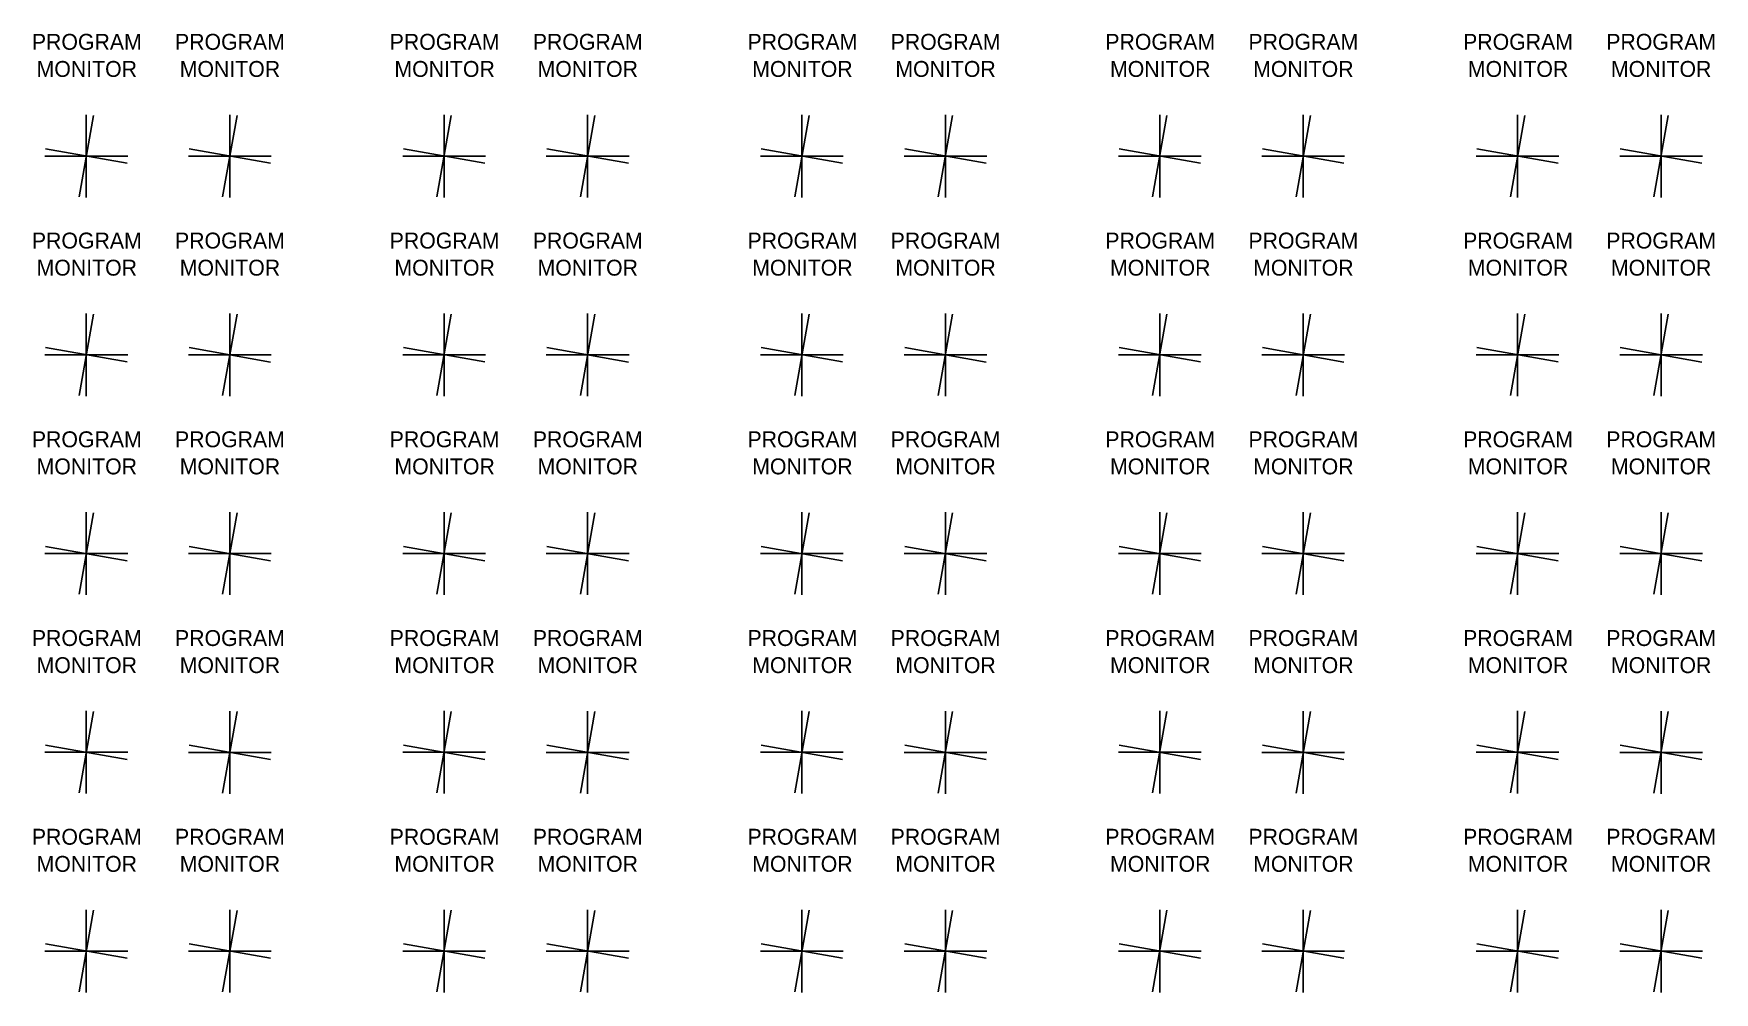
# Model space of a CAD drawing. Extents: x 8 to 220, y 10 to 130.
import ezdxf
from ezdxf.enums import TextEntityAlignment as Align

# ---------------------------------------------------------------- set-up
doc = ezdxf.new("R2010")
doc.units = 0
doc.layers.add('12703383_115-1TXT', color=7, linetype='CONTINUOUS')

msp = doc.modelspace()

# ---------------------------------------------------------------- linework, layer by layer
at = {"layer": '12703383_115-1TXT', "color": 0}
for points in [[(15.9, 120.12), (14.1, 109.88)], [(15, 120.2), (15, 109.8)], [(33.95, 120.11), (32.14, 109.87)], [(33.05, 120.19), (33.05, 109.79)], [(60.9, 120.12), (59.1, 109.88)], [(60, 120.2), (60, 109.8)], [(78.95, 120.11), (77.14, 109.87)], [(78.05, 120.19), (78.05, 109.79)], [(105.9, 120.12), (104.1, 109.88)], [(105, 120.2), (105, 109.8)], [(123.95, 120.11), (122.14, 109.87)], [(123.05, 120.19), (123.05, 109.79)], [(150.9, 120.12), (149.1, 109.88)], [(150, 120.2), (150, 109.8)], [(168.95, 120.11), (167.14, 109.87)], [(168.05, 120.19), (168.05, 109.79)], [(195.9, 120.12), (194.1, 109.88)], [(195, 120.2), (195, 109.8)], [(213.95, 120.11), (212.14, 109.87)], [(213.05, 120.19), (213.05, 109.79)], [(9.8, 115), (20.2, 115)], [(9.88, 115.9), (20.12, 114.1)], [(27.85, 114.99), (38.25, 114.99)], [(27.92, 115.9), (38.17, 114.09)], [(54.8, 115), (65.2, 115)], [(54.88, 115.9), (65.12, 114.1)], [(72.85, 114.99), (83.25, 114.99)], [(72.92, 115.9), (83.17, 114.09)], [(99.8, 115), (110.2, 115)], [(99.88, 115.9), (110.12, 114.1)], [(117.85, 114.99), (128.25, 114.99)], [(117.92, 115.9), (128.17, 114.09)], [(144.8, 115), (155.2, 115)], [(144.88, 115.9), (155.12, 114.1)], [(162.85, 114.99), (173.25, 114.99)], [(162.92, 115.9), (173.17, 114.09)], [(189.8, 115), (200.2, 115)], [(189.88, 115.9), (200.12, 114.1)], [(207.85, 114.99), (218.25, 114.99)], [(207.92, 115.9), (218.17, 114.09)], [(15, 95.2), (15, 84.8)], [(33.05, 95.19), (33.05, 84.79)], [(60, 95.2), (60, 84.8)], [(78.05, 95.19), (78.05, 84.79)], [(105, 95.2), (105, 84.8)], [(123.05, 95.19), (123.05, 84.79)], [(150, 95.2), (150, 84.8)], [(168.05, 95.19), (168.05, 84.79)], [(195, 95.2), (195, 84.8)], [(213.05, 95.19), (213.05, 84.79)], [(15.9, 95.12), (14.1, 84.88)], [(33.95, 95.11), (32.14, 84.87)], [(60.9, 95.12), (59.1, 84.88)], [(78.95, 95.11), (77.14, 84.87)], [(105.9, 95.12), (104.1, 84.88)], [(123.95, 95.11), (122.14, 84.87)], [(150.9, 95.12), (149.1, 84.88)], [(168.95, 95.11), (167.14, 84.87)], [(195.9, 95.12), (194.1, 84.88)], [(213.95, 95.11), (212.14, 84.87)], [(9.88, 90.9), (20.12, 89.1)], [(27.92, 90.9), (38.17, 89.09)], [(54.88, 90.9), (65.12, 89.1)], [(72.92, 90.9), (83.17, 89.09)], [(99.88, 90.9), (110.12, 89.1)], [(117.92, 90.9), (128.17, 89.09)], [(144.88, 90.9), (155.12, 89.1)], [(162.92, 90.9), (173.17, 89.09)], [(189.88, 90.9), (200.12, 89.1)], [(207.92, 90.9), (218.17, 89.09)], [(9.8, 90), (20.2, 90)], [(27.85, 89.99), (38.25, 89.99)], [(54.8, 90), (65.2, 90)], [(72.85, 89.99), (83.25, 89.99)], [(99.8, 90), (110.2, 90)], [(117.85, 89.99), (128.25, 89.99)], [(144.8, 90), (155.2, 90)], [(162.85, 89.99), (173.25, 89.99)], [(189.8, 90), (200.2, 90)], [(207.85, 89.99), (218.25, 89.99)], [(15.9, 70.12), (14.1, 59.88)], [(15, 70.2), (15, 59.8)], [(33.95, 70.11), (32.14, 59.87)], [(33.05, 70.19), (33.05, 59.79)], [(60.9, 70.12), (59.1, 59.88)], [(60, 70.2), (60, 59.8)], [(78.95, 70.11), (77.14, 59.87)], [(78.05, 70.19), (78.05, 59.79)], [(105.9, 70.12), (104.1, 59.88)], [(105, 70.2), (105, 59.8)], [(123.95, 70.11), (122.14, 59.87)], [(123.05, 70.19), (123.05, 59.79)], [(150.9, 70.12), (149.1, 59.88)], [(150, 70.2), (150, 59.8)], [(168.95, 70.11), (167.14, 59.87)], [(168.05, 70.19), (168.05, 59.79)], [(195.9, 70.12), (194.1, 59.88)], [(195, 70.2), (195, 59.8)], [(213.95, 70.11), (212.14, 59.87)], [(213.05, 70.19), (213.05, 59.79)], [(9.88, 65.9), (20.12, 64.1)], [(27.92, 65.9), (38.17, 64.09)], [(54.88, 65.9), (65.12, 64.1)], [(72.92, 65.9), (83.17, 64.09)], [(99.88, 65.9), (110.12, 64.1)], [(117.92, 65.9), (128.17, 64.09)], [(144.88, 65.9), (155.12, 64.1)], [(162.92, 65.9), (173.17, 64.09)], [(189.88, 65.9), (200.12, 64.1)], [(207.92, 65.9), (218.17, 64.09)], [(9.8, 65), (20.2, 65)], [(27.85, 64.99), (38.25, 64.99)], [(54.8, 65), (65.2, 65)], [(72.85, 64.99), (83.25, 64.99)], [(99.8, 65), (110.2, 65)], [(117.85, 64.99), (128.25, 64.99)], [(144.8, 65), (155.2, 65)], [(162.85, 64.99), (173.25, 64.99)], [(189.8, 65), (200.2, 65)], [(207.85, 64.99), (218.25, 64.99)], [(15.9, 45.12), (14.1, 34.88)], [(15, 45.2), (15, 34.8)], [(33.95, 45.11), (32.14, 34.87)], [(33.05, 45.19), (33.05, 34.79)], [(60.9, 45.12), (59.1, 34.88)], [(60, 45.2), (60, 34.8)], [(78.95, 45.11), (77.14, 34.87)], [(78.05, 45.19), (78.05, 34.79)], [(105.9, 45.12), (104.1, 34.88)], [(105, 45.2), (105, 34.8)], [(123.95, 45.11), (122.14, 34.87)], [(123.05, 45.19), (123.05, 34.79)], [(150.9, 45.12), (149.1, 34.88)], [(150, 45.2), (150, 34.8)], [(168.95, 45.11), (167.14, 34.87)], [(168.05, 45.19), (168.05, 34.79)], [(195.9, 45.12), (194.1, 34.88)], [(195, 45.2), (195, 34.8)], [(213.95, 45.11), (212.14, 34.87)], [(213.05, 45.19), (213.05, 34.79)], [(9.88, 40.9), (20.12, 39.1)], [(27.92, 40.9), (38.17, 39.09)], [(54.88, 40.9), (65.12, 39.1)], [(72.92, 40.9), (83.17, 39.09)], [(99.88, 40.9), (110.12, 39.1)], [(117.92, 40.9), (128.17, 39.09)], [(144.88, 40.9), (155.12, 39.1)], [(162.92, 40.9), (173.17, 39.09)], [(189.88, 40.9), (200.12, 39.1)], [(207.92, 40.9), (218.17, 39.09)], [(9.8, 40), (20.2, 40)], [(27.85, 39.99), (38.25, 39.99)], [(54.8, 40), (65.2, 40)], [(72.85, 39.99), (83.25, 39.99)], [(99.8, 40), (110.2, 40)], [(117.85, 39.99), (128.25, 39.99)], [(144.8, 40), (155.2, 40)], [(162.85, 39.99), (173.25, 39.99)], [(189.8, 40), (200.2, 40)], [(207.85, 39.99), (218.25, 39.99)], [(15.9, 20.12), (14.1, 9.88)], [(15, 20.2), (15, 9.8)], [(33.95, 20.11), (32.14, 9.87)], [(33.05, 20.19), (33.05, 9.79)], [(60.9, 20.12), (59.1, 9.88)], [(60, 20.2), (60, 9.8)], [(78.95, 20.11), (77.14, 9.87)], [(78.05, 20.19), (78.05, 9.79)], [(105.9, 20.12), (104.1, 9.88)], [(105, 20.2), (105, 9.8)], [(123.95, 20.11), (122.14, 9.87)], [(123.05, 20.19), (123.05, 9.79)], [(150.9, 20.12), (149.1, 9.88)], [(150, 20.2), (150, 9.8)], [(168.95, 20.11), (167.14, 9.87)], [(168.05, 20.19), (168.05, 9.79)], [(195.9, 20.12), (194.1, 9.88)], [(195, 20.2), (195, 9.8)], [(213.95, 20.11), (212.14, 9.87)], [(213.05, 20.19), (213.05, 9.79)], [(9.8, 15), (20.2, 15)], [(9.88, 15.9), (20.12, 14.1)], [(27.85, 14.99), (38.25, 14.99)], [(27.92, 15.9), (38.17, 14.09)], [(54.8, 15), (65.2, 15)], [(54.88, 15.9), (65.12, 14.1)], [(72.85, 14.99), (83.25, 14.99)], [(72.92, 15.9), (83.17, 14.09)], [(99.8, 15), (110.2, 15)], [(99.88, 15.9), (110.12, 14.1)], [(117.85, 14.99), (128.25, 14.99)], [(117.92, 15.9), (128.17, 14.09)], [(144.8, 15), (155.2, 15)], [(144.88, 15.9), (155.12, 14.1)], [(162.85, 14.99), (173.25, 14.99)], [(162.92, 15.9), (173.17, 14.09)], [(189.8, 15), (200.2, 15)], [(189.88, 15.9), (200.12, 14.1)], [(207.85, 14.99), (218.25, 14.99)], [(207.92, 15.9), (218.17, 14.09)]]:
    msp.add_lwpolyline(points, dxfattribs=at)

# ---------------------------------------------------------------- texts
for s, p in [('PROGRAM', (15.06, 128.37)), ('PROGRAM', (33.06, 128.37)), ('PROGRAM', (60.06, 128.37)), ('PROGRAM', (78.06, 128.37)), ('PROGRAM', (105.06, 128.37)), ('PROGRAM', (123.06, 128.37)), ('PROGRAM', (150.06, 128.37)), ('PROGRAM', (168.06, 128.37)), ('PROGRAM', (195.06, 128.37)), ('PROGRAM', (213.06, 128.37)), ('MONITOR', (15.06, 124.96)), ('MONITOR', (33.06, 124.96)), ('MONITOR', (60.06, 124.96)), ('MONITOR', (78.06, 124.96)), ('MONITOR', (105.06, 124.96)), ('MONITOR', (123.06, 124.96)), ('MONITOR', (150.06, 124.96)), ('MONITOR', (168.06, 124.96)), ('MONITOR', (195.06, 124.96)), ('MONITOR', (213.06, 124.96)), ('PROGRAM', (15.06, 103.37)), ('PROGRAM', (33.06, 103.37)), ('PROGRAM', (60.06, 103.37)), ('PROGRAM', (78.06, 103.37)), ('PROGRAM', (105.06, 103.37)), ('PROGRAM', (123.06, 103.37)), ('PROGRAM', (150.06, 103.37)), ('PROGRAM', (168.06, 103.37)), ('PROGRAM', (195.06, 103.37)), ('PROGRAM', (213.06, 103.37)), ('MONITOR', (15.06, 99.96)), ('MONITOR', (33.06, 99.96)), ('MONITOR', (60.06, 99.96)), ('MONITOR', (78.06, 99.96)), ('MONITOR', (105.06, 99.96)), ('MONITOR', (123.06, 99.96)), ('MONITOR', (150.06, 99.96)), ('MONITOR', (168.06, 99.96)), ('MONITOR', (195.06, 99.96)), ('MONITOR', (213.06, 99.96)), ('PROGRAM', (15.06, 78.37)), ('PROGRAM', (33.06, 78.37)), ('PROGRAM', (60.06, 78.37)), ('PROGRAM', (78.06, 78.37)), ('PROGRAM', (105.06, 78.37)), ('PROGRAM', (123.06, 78.37)), ('PROGRAM', (150.06, 78.37)), ('PROGRAM', (168.06, 78.37)), ('PROGRAM', (195.06, 78.37)), ('PROGRAM', (213.06, 78.37)), ('MONITOR', (15.06, 74.96)), ('MONITOR', (33.06, 74.96)), ('MONITOR', (60.06, 74.96)), ('MONITOR', (78.06, 74.96)), ('MONITOR', (105.06, 74.96)), ('MONITOR', (123.06, 74.96)), ('MONITOR', (150.06, 74.96)), ('MONITOR', (168.06, 74.96)), ('MONITOR', (195.06, 74.96)), ('MONITOR', (213.06, 74.96)), ('PROGRAM', (15.06, 53.37)), ('PROGRAM', (33.06, 53.37)), ('PROGRAM', (60.06, 53.37)), ('PROGRAM', (78.06, 53.37)), ('PROGRAM', (105.06, 53.37)), ('PROGRAM', (123.06, 53.37)), ('PROGRAM', (150.06, 53.37)), ('PROGRAM', (168.06, 53.37)), ('PROGRAM', (195.06, 53.37)), ('PROGRAM', (213.06, 53.37)), ('MONITOR', (15.06, 49.96)), ('MONITOR', (33.06, 49.96)), ('MONITOR', (60.06, 49.96)), ('MONITOR', (78.06, 49.96)), ('MONITOR', (105.06, 49.96)), ('MONITOR', (123.06, 49.96)), ('MONITOR', (150.06, 49.96)), ('MONITOR', (168.06, 49.96)), ('MONITOR', (195.06, 49.96)), ('MONITOR', (213.06, 49.96)), ('PROGRAM', (15.06, 28.37)), ('PROGRAM', (33.06, 28.37)), ('PROGRAM', (60.06, 28.37)), ('PROGRAM', (78.06, 28.37)), ('PROGRAM', (105.06, 28.37)), ('PROGRAM', (123.06, 28.37)), ('PROGRAM', (150.06, 28.37)), ('PROGRAM', (168.06, 28.37)), ('PROGRAM', (195.06, 28.37)), ('PROGRAM', (213.06, 28.37)), ('MONITOR', (15.06, 24.96)), ('MONITOR', (33.06, 24.96)), ('MONITOR', (60.06, 24.96)), ('MONITOR', (78.06, 24.96)), ('MONITOR', (105.06, 24.96)), ('MONITOR', (123.06, 24.96)), ('MONITOR', (150.06, 24.96)), ('MONITOR', (168.06, 24.96)), ('MONITOR', (195.06, 24.96)), ('MONITOR', (213.06, 24.96))]:
    msp.add_text(s, height=2, dxfattribs=at).set_placement(p, align=Align.CENTER)

doc.saveas('drawing.dxf')
